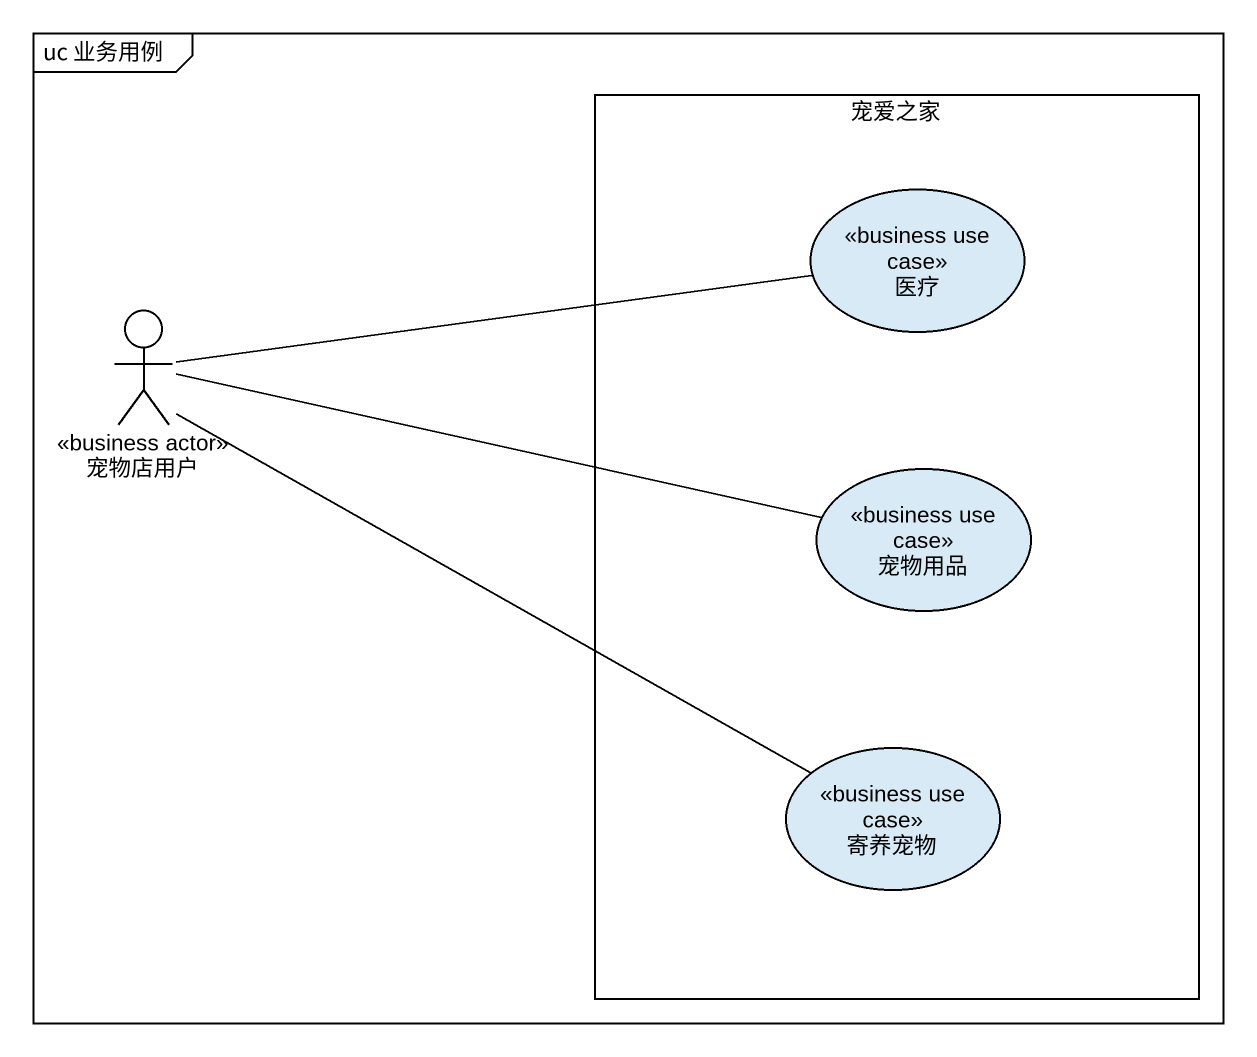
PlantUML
@startuml
mainframe uc 业务用例
rectangle 宠爱之家 {
  usecase 医疗 <<business use case>>
  usecase 宠物用品 <<business use case>>
  usecase 寄养宠物 <<business use case>>
}
actor 宠物店用户 <<business actor>>
宠物店用户 -right- 医疗
宠物店用户 -right- 宠物用品
宠物店用户 -right- 寄养宠物
@enduml
